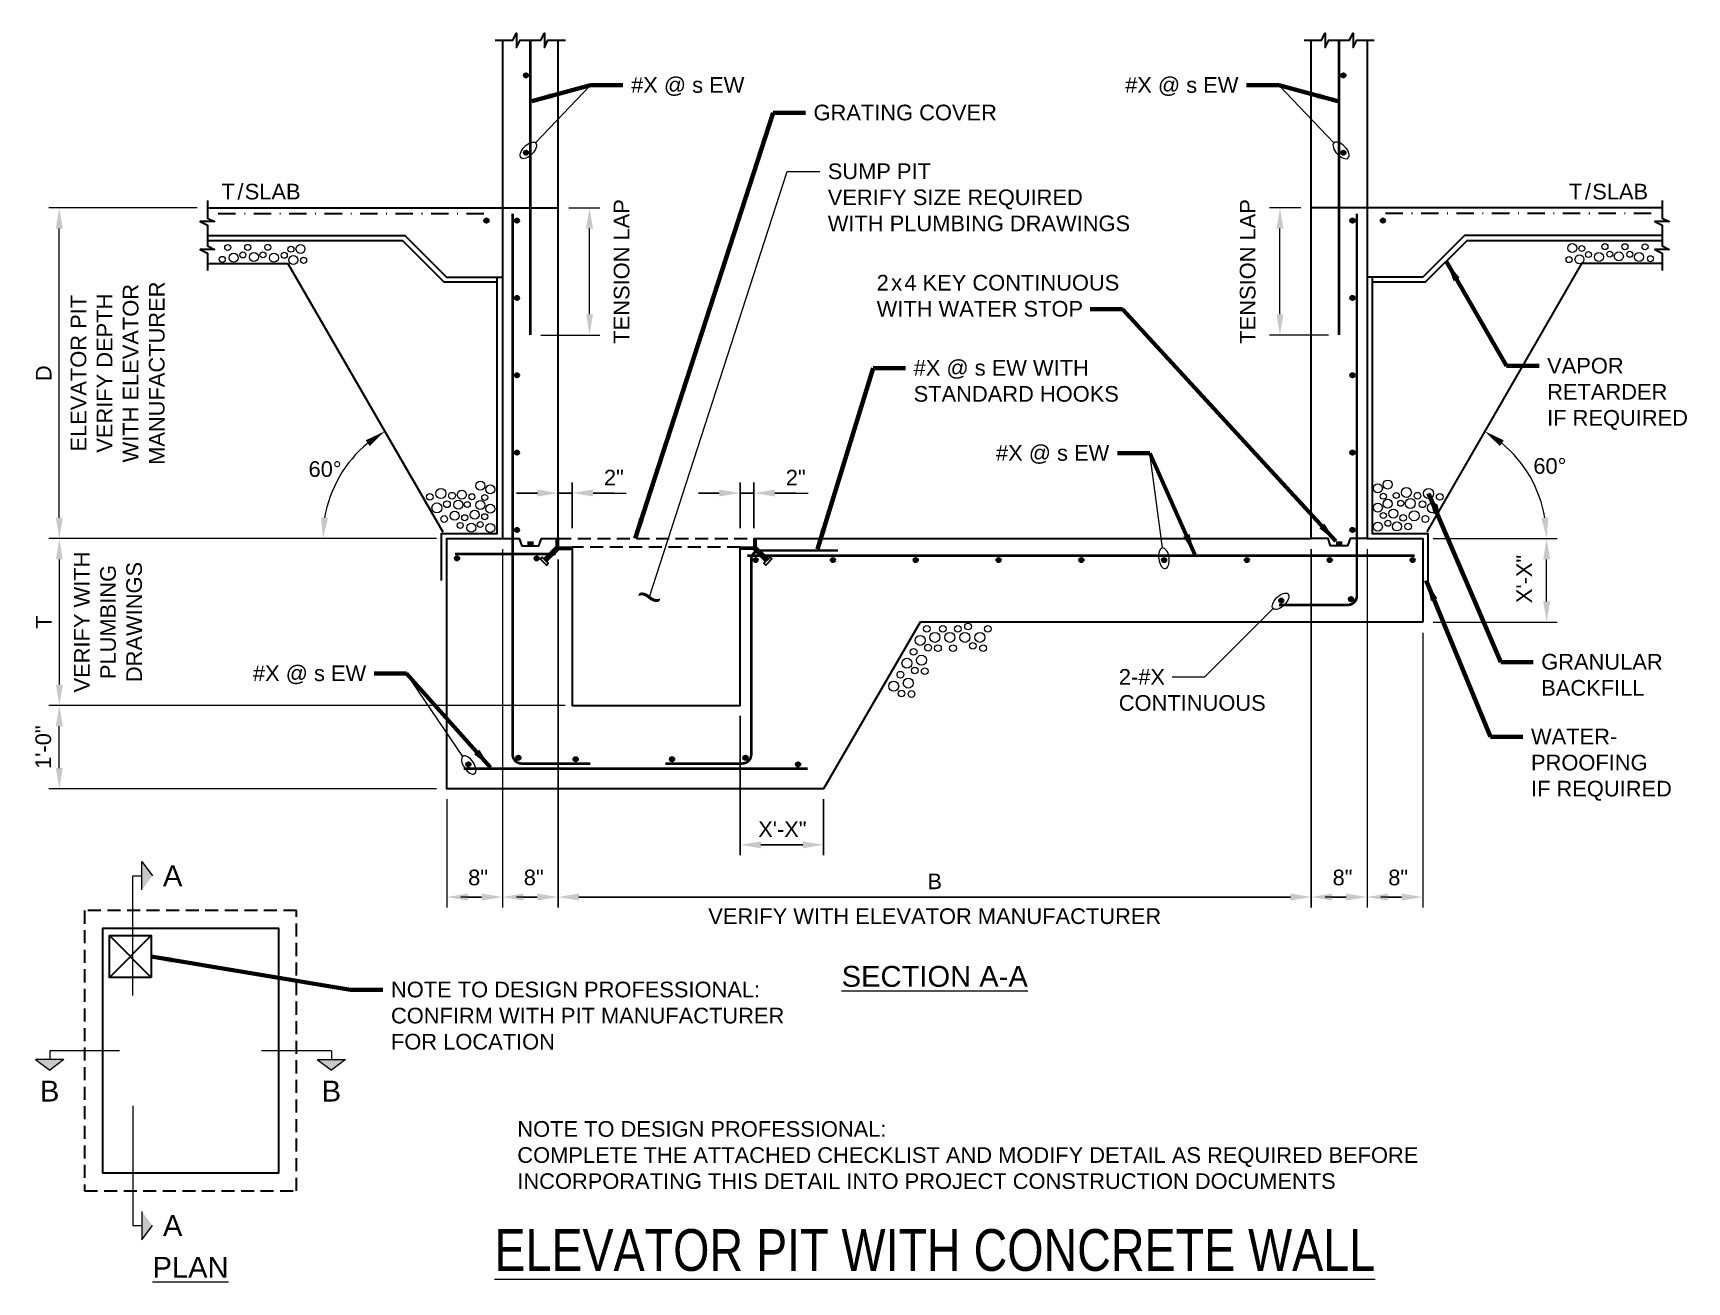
# Model space of a CAD drawing. Header units: inches. Extents: x 25 to 263, y 1564 to 1744.
import ezdxf

# ---------------------------------------------------------------- set-up
doc = ezdxf.new("R2010")
doc.units = ezdxf.units.IN
doc.header["$LTSCALE"] = 5
doc.header["$MEASUREMENT"] = 0
doc.linetypes.add('DASHDOT', pattern=[1, 0.5, -0.25, 0, -0.25])
doc.linetypes.add('HIDDEN', pattern=[0.375, 0.25, -0.125])
for name, color, linetype, lineweight in [('S-ANNO-DIMS', 1, 'Continuous', 20), ('S-ANNO-TEXT', 7, 'Continuous', 20), ('S-DELT-PATT', 7, 'Continuous', 15), ('S-DETL', 3, 'Continuous', 30)]:
    doc.layers.add(name, color=color, linetype=linetype, lineweight=lineweight)
doc.styles.add('Romans', font='arial.ttf')
doc.dimstyles.get("Standard").update_dxf_attribs({"dimtxt": 0.18, "dimasz": 0.18, "dimexe": 0.18, "dimexo": 0.0625, "dimgap": 0.09, "dimtad": 0, "dimtih": 1, "dimtoh": 1, "dimdec": 4, "dimzin": 0, "dimdsep": 46, "dimtxsty": 'Standard', "dimcen": 0.09, "dimadec": 0, "dimazin": 0, "dimtfac": 1, "dimtdec": 4, "dimtofl": 0, "dimtmove": 0, "dimatfit": 3, "dimfxl": 1, "dimtolj": 1, "dimtzin": 0, "dimarcsym": 0})

# ---------------------------------------------------------------- blocks, each defined once
blk = doc.blocks.new('*D0')
at = {"layer": 'Defpoints', "color": 0, "transparency": 16777216}
for p in [(84.57, 1671.21), (28.85, 1647.22), (103.09, 1647.22)]:
    blk.add_point(p, dxfattribs=at)
at = {"layer": 'S-ANNO-DIMS', "transparency": 16777216}
for p, q in [((83.07, 1671.21), (27.35, 1671.21)), ((28.85, 1668.21), (28.85, 1650.22)), ((101.59, 1647.22), (27.35, 1647.22))]:
    blk.add_line(p, q, dxfattribs=at)
for points in [[(28.35, 1668.21), (29.35, 1668.21), (28.85, 1671.21)], [(28.35, 1650.22), (29.35, 1650.22), (28.85, 1647.22)]]:
    blk.add_solid(points, dxfattribs=at)
at = {"layer": 'S-ANNO-DIMS', "transparency": 16777216, "insert": (26.6, 1659.21), "char_height": 2.25, "attachment_point": 5, "rotation": 90, "style": 'Romans'}
blk.add_mtext('\\A1;T', dxfattribs=at)
blk = doc.blocks.new('*D1')
at = {"layer": 'Defpoints', "color": 0, "transparency": 16777216}
for p in [(102.6, 1677.76), (100.6, 1671.21), (102.6, 1671.21)]:
    blk.add_point(p, dxfattribs=at)
at = {"layer": 'S-ANNO-DIMS', "color": 0, "lineweight": -2, "transparency": 16777216}
for p, q in [((100.6, 1672.71), (100.6, 1679.26)), ((102.6, 1672.71), (102.6, 1679.26)), ((97.6, 1677.76), (94.6, 1677.76)), ((100.6, 1677.76), (102.6, 1677.76)), ((105.6, 1677.76), (108.6, 1677.76))]:
    blk.add_line(p, q, dxfattribs=at)
at = {"layer": 'S-ANNO-DIMS', "color": 0, "transparency": 16777216}
for points in [[(97.6, 1678.26), (97.6, 1677.26), (100.6, 1677.76)], [(105.6, 1678.26), (105.6, 1677.26), (102.6, 1677.76)]]:
    blk.add_solid(points, dxfattribs=at)
at = {"layer": 'S-ANNO-DIMS', "color": 0, "transparency": 16777216, "insert": (108.6, 1679.98), "char_height": 2.25, "attachment_point": 5, "style": 'Romans'}
blk.add_mtext('\\A1;2"', dxfattribs=at)
blk = doc.blocks.new('*D2')
at = {"layer": 'Defpoints', "color": 0, "transparency": 16777216}
for p in [(28.85, 1718.78), (50.15, 1718.78), (84.57, 1671.21)]:
    blk.add_point(p, dxfattribs=at)
at = {"layer": 'S-ANNO-DIMS', "transparency": 16777216}
for p, q in [((48.65, 1718.78), (27.35, 1718.78)), ((28.85, 1674.21), (28.85, 1715.78)), ((83.07, 1671.21), (27.35, 1671.21))]:
    blk.add_line(p, q, dxfattribs=at)
for points in [[(28.35, 1715.78), (29.35, 1715.78), (28.85, 1718.78)], [(28.35, 1674.21), (29.35, 1674.21), (28.85, 1671.21)]]:
    blk.add_solid(points, dxfattribs=at)
at = {"layer": 'S-ANNO-DIMS', "transparency": 16777216, "insert": (26.6, 1694.99), "char_height": 2.25, "attachment_point": 5, "rotation": 90, "style": 'Romans'}
blk.add_mtext('\\A1;D', dxfattribs=at)
blk = doc.blocks.new('*D3')
at = {"layer": 'Defpoints', "color": 0, "transparency": 16777216}
for p in [(28.85, 1647.22), (103.09, 1647.22), (84.57, 1635.22)]:
    blk.add_point(p, dxfattribs=at)
at = {"layer": 'S-ANNO-DIMS', "transparency": 16777216}
for p, q in [((101.59, 1647.22), (27.35, 1647.22)), ((28.85, 1638.22), (28.85, 1644.22)), ((83.07, 1635.22), (27.35, 1635.22))]:
    blk.add_line(p, q, dxfattribs=at)
for points in [[(28.35, 1644.22), (29.35, 1644.22), (28.85, 1647.22)], [(28.35, 1638.22), (29.35, 1638.22), (28.85, 1635.22)]]:
    blk.add_solid(points, dxfattribs=at)
at = {"layer": 'S-ANNO-DIMS', "transparency": 16777216, "insert": (26.55, 1641.22), "char_height": 2.25, "attachment_point": 5, "rotation": 90, "style": 'Romans'}
blk.add_mtext('\\A1;1\'-0"', dxfattribs=at)
blk = doc.blocks.new('*D4')
at = {"layer": 'Defpoints', "color": 0, "transparency": 16777216}
for p in [(100.57, 1669.69), (208.89, 1671.21), (208.89, 1619.67)]:
    blk.add_point(p, dxfattribs=at)
at = {"layer": 'S-ANNO-DIMS', "color": 0, "lineweight": -2, "transparency": 16777216}
for p, q in [((208.89, 1669.71), (208.89, 1618.17)), ((100.57, 1668.19), (100.57, 1618.17)), ((103.57, 1619.67), (205.89, 1619.67))]:
    blk.add_line(p, q, dxfattribs=at)
at = {"layer": 'S-ANNO-DIMS', "color": 0, "transparency": 16777216}
for points in [[(103.57, 1620.17), (103.57, 1619.17), (100.57, 1619.67)], [(205.89, 1620.17), (205.89, 1619.17), (208.89, 1619.67)]]:
    blk.add_solid(points, dxfattribs=at)
at = {"layer": 'S-ANNO-DIMS', "color": 0, "transparency": 16777216, "insert": (154.74, 1621.92), "char_height": 2.25, "attachment_point": 5, "style": 'Romans'}
blk.add_mtext('\\A1;B', dxfattribs=at)
blk = doc.blocks.new('*D5')
at = {"layer": 'Defpoints', "color": 0, "transparency": 16777216}
for p in [(126.75, 1647.22), (138.75, 1635.22), (138.75, 1627.17)]:
    blk.add_point(p, dxfattribs=at)
at = {"layer": 'S-ANNO-DIMS', "color": 0, "lineweight": -2, "transparency": 16777216}
for p, q in [((126.75, 1645.72), (126.75, 1625.67)), ((138.75, 1633.72), (138.75, 1625.67)), ((129.75, 1627.17), (135.75, 1627.17))]:
    blk.add_line(p, q, dxfattribs=at)
at = {"layer": 'S-ANNO-DIMS', "color": 0, "transparency": 16777216}
for points in [[(129.75, 1627.67), (129.75, 1626.67), (126.75, 1627.17)], [(135.75, 1627.67), (135.75, 1626.67), (138.75, 1627.17)]]:
    blk.add_solid(points, dxfattribs=at)
at = {"layer": 'S-ANNO-DIMS', "color": 0, "transparency": 16777216, "insert": (132.83, 1629.42), "char_height": 2.25, "attachment_point": 5, "style": 'Romans'}
blk.add_mtext('\\A1;X\'-X"', dxfattribs=at)
blk = doc.blocks.new('*D6')
at = {"layer": 'Defpoints', "color": 0, "transparency": 16777216}
for p in [(204.39, 1718.78), (208.89, 1718.78), (212.89, 1700.48)]:
    blk.add_point(p, dxfattribs=at)
at = {"layer": 'S-ANNO-DIMS', "transparency": 16777216}
for p, q in [((207.39, 1718.78), (202.89, 1718.78)), ((204.39, 1703.48), (204.39, 1715.78)), ((211.39, 1700.48), (202.89, 1700.48))]:
    blk.add_line(p, q, dxfattribs=at)
for points in [[(203.89, 1715.78), (204.89, 1715.78), (204.39, 1718.78)], [(203.89, 1703.48), (204.89, 1703.48), (204.39, 1700.48)]]:
    blk.add_solid(points, dxfattribs=at)
at = {"layer": 'S-ANNO-DIMS', "transparency": 16777216, "insert": (199.76, 1709.63), "char_height": 2.25, "attachment_point": 5, "rotation": 90, "style": 'Romans'}
blk.add_mtext('\\A1;TENSION LAP', dxfattribs=at)
blk = doc.blocks.new('*D7')
at = {"layer": 'Defpoints', "color": 0, "transparency": 16777216}
for p in [(224.91, 1671.21), (242.74, 1671.21), (224.91, 1659.18)]:
    blk.add_point(p, dxfattribs=at)
at = {"layer": 'S-ANNO-DIMS', "transparency": 16777216}
for p, q in [((226.41, 1671.21), (244.24, 1671.21)), ((242.74, 1662.18), (242.74, 1668.21)), ((226.41, 1659.18), (244.24, 1659.18))]:
    blk.add_line(p, q, dxfattribs=at)
for points in [[(242.24, 1668.21), (243.24, 1668.21), (242.74, 1671.21)], [(242.24, 1662.18), (243.24, 1662.18), (242.74, 1659.18)]]:
    blk.add_solid(points, dxfattribs=at)
at = {"layer": 'S-ANNO-DIMS', "transparency": 16777216, "insert": (239.49, 1665.4), "char_height": 2.25, "attachment_point": 5, "rotation": 90, "style": 'Romans'}
blk.add_mtext('\\A1;X\'-X"', dxfattribs=at)
blk = doc.blocks.new('*D8')
at = {"layer": 'Defpoints', "color": 0, "transparency": 16777216}
for p in [(128.75, 1677.76), (126.75, 1671.21), (128.75, 1671.21)]:
    blk.add_point(p, dxfattribs=at)
at = {"layer": 'S-ANNO-DIMS', "color": 0, "lineweight": -2, "transparency": 16777216}
for p, q in [((126.75, 1672.71), (126.75, 1679.26)), ((128.75, 1672.71), (128.75, 1679.26)), ((123.75, 1677.76), (120.75, 1677.76)), ((126.75, 1677.76), (128.75, 1677.76)), ((131.75, 1677.76), (134.75, 1677.76))]:
    blk.add_line(p, q, dxfattribs=at)
at = {"layer": 'S-ANNO-DIMS', "color": 0, "transparency": 16777216}
for points in [[(123.75, 1678.26), (123.75, 1677.26), (126.75, 1677.76)], [(131.75, 1678.26), (131.75, 1677.26), (128.75, 1677.76)]]:
    blk.add_solid(points, dxfattribs=at)
at = {"layer": 'S-ANNO-DIMS', "color": 0, "transparency": 16777216, "insert": (134.75, 1679.98), "char_height": 2.25, "attachment_point": 5, "style": 'Romans'}
blk.add_mtext('\\A1;2"', dxfattribs=at)
blk = doc.blocks.new('*D9')
at = {"layer": 'Defpoints', "color": 0, "transparency": 16777216}
for p in [(100.6, 1718.78), (105.1, 1718.78), (96.59, 1700.48)]:
    blk.add_point(p, dxfattribs=at)
at = {"layer": 'S-ANNO-DIMS', "transparency": 16777216}
for p, q in [((102.1, 1718.78), (106.6, 1718.78)), ((105.1, 1703.48), (105.1, 1715.78)), ((98.09, 1700.48), (106.6, 1700.48))]:
    blk.add_line(p, q, dxfattribs=at)
for points in [[(104.6, 1715.78), (105.6, 1715.78), (105.1, 1718.78)], [(104.6, 1703.48), (105.6, 1703.48), (105.1, 1700.48)]]:
    blk.add_solid(points, dxfattribs=at)
at = {"layer": 'S-ANNO-DIMS', "transparency": 16777216, "insert": (109.72, 1709.63), "char_height": 2.25, "attachment_point": 5, "rotation": 90, "style": 'Romans'}
blk.add_mtext('\\A1;TENSION LAP', dxfattribs=at)

msp = doc.modelspace()

# ---------------------------------------------------------------- hatches: boundary and pattern name
at = {"layer": 'S-ANNO-TEXT'}
h = msp.add_hatch(color=256, dxfattribs=at)
h.dxf.hatch_style = 1
h.paths.add_polyline_path([(40.716949, 1624.7533887), (42.2501828, 1622.7225196), (40.716949, 1620.6916505)])
h = msp.add_hatch(color=256, dxfattribs=at)
h.dxf.hatch_style = 1
h.paths.add_polyline_path([(29.4971025, 1596.2935678), (25.4353643, 1596.2935678), (27.4662334, 1594.760334)])
h = msp.add_hatch(color=256, dxfattribs=at)
h.dxf.hatch_style = 1
h.paths.add_polyline_path([(67.9756557, 1594.760334), (70.0065248, 1596.2935678), (65.9447866, 1596.2935678)])
h = msp.add_hatch(color=256, dxfattribs=at)
h.dxf.hatch_style = 1
h.paths.add_polyline_path([(40.716949, 1570.3895211), (42.2501828, 1572.4203902), (40.716949, 1574.4512593)])
at = {"layer": 'S-DELT-PATT'}
h = msp.add_hatch(color=255, dxfattribs=at)
h.dxf.hatch_style = 1
h.paths.add_polyline_path([(100.3165622, 1670.088316), (100.515436, 1669.8894422), (100.7143098, 1669.6905684), (98.92603, 1667.9022886), (98.5282824, 1668.3000362)])
h = msp.add_hatch(color=255, dxfattribs=at)
h.dxf.hatch_style = 1
h.paths.add_polyline_path([(129.0348761, 1670.088316), (128.8360023, 1669.8894422), (128.6371285, 1669.6905684), (130.4254083, 1667.9022886), (130.8231559, 1668.3000362)])
at = {"layer": 'S-DETL', "linetype": 'Continuous'}
h = msp.add_hatch(color=256, dxfattribs=at)
h.dxf.hatch_style = 1
edge = h.paths.add_edge_path()
edge.add_arc((95.9695872, 1737.8106023), 0.3125, -180, 180)
h = msp.add_hatch(color=256, dxfattribs=at)
h.dxf.hatch_style = 1
edge = h.paths.add_edge_path()
edge.add_arc((213.5166719, 1737.8106023), 0.3125, 360, 720, ccw=False)
h = msp.add_hatch(color=256, dxfattribs=at)
h.dxf.hatch_style = 1
edge = h.paths.add_edge_path()
edge.add_arc((95.9695872, 1726.6894221), 0.3125, -180, 180)
h = msp.add_hatch(color=256, dxfattribs=at)
h.dxf.hatch_style = 1
edge = h.paths.add_edge_path()
edge.add_arc((213.5166719, 1726.6894221), 0.3125, 360, 720, ccw=False)
h = msp.add_hatch(color=256, dxfattribs=at)
h.dxf.hatch_style = 1
edge = h.paths.add_edge_path()
edge.add_arc((90.2816826, 1716.9445141), 0.3125, -180, 180)
h = msp.add_hatch(color=256, dxfattribs=at)
h.dxf.hatch_style = 1
edge = h.paths.add_edge_path()
edge.add_arc((94.6643108, 1716.9445141), 0.3125, -180, 180)
h = msp.add_hatch(color=256, dxfattribs=at)
h.dxf.hatch_style = 1
edge = h.paths.add_edge_path()
edge.add_arc((214.8219483, 1716.9445141), 0.3125, 360, 720, ccw=False)
h = msp.add_hatch(color=256, dxfattribs=at)
h.dxf.hatch_style = 1
edge = h.paths.add_edge_path()
edge.add_arc((219.2045765, 1716.9445141), 0.3125, 360, 720, ccw=False)
h = msp.add_hatch(color=256, dxfattribs=at)
h.dxf.hatch_style = 1
edge = h.paths.add_edge_path()
edge.add_arc((94.6643108, 1705.823334), 0.3125, -180, 180)
h = msp.add_hatch(color=256, dxfattribs=at)
h.dxf.hatch_style = 1
edge = h.paths.add_edge_path()
edge.add_arc((214.8219483, 1705.823334), 0.3125, 360, 720, ccw=False)
h = msp.add_hatch(color=256, dxfattribs=at)
h.dxf.hatch_style = 1
edge = h.paths.add_edge_path()
edge.add_arc((94.6643108, 1694.7021538), 0.3125, -180, 180)
h = msp.add_hatch(color=256, dxfattribs=at)
h.dxf.hatch_style = 1
edge = h.paths.add_edge_path()
edge.add_arc((214.8219483, 1694.7021538), 0.3125, 360, 720, ccw=False)
h = msp.add_hatch(color=256, dxfattribs=at)
h.dxf.hatch_style = 1
edge = h.paths.add_edge_path()
edge.add_arc((214.8219483, 1694.7021538), 0.3125, 360, 720, ccw=False)
h = msp.add_hatch(color=256, dxfattribs=at)
h.dxf.hatch_style = 1
edge = h.paths.add_edge_path()
edge.add_arc((94.6643108, 1683.5809736), 0.3125, -180, 180)
h = msp.add_hatch(color=256, dxfattribs=at)
h.dxf.hatch_style = 1
edge = h.paths.add_edge_path()
edge.add_arc((214.8219483, 1683.5809736), 0.3125, 360, 720, ccw=False)
h = msp.add_hatch(color=256, dxfattribs=at)
h.dxf.hatch_style = 1
edge = h.paths.add_edge_path()
edge.add_arc((94.6643108, 1672.4597934), 0.3125, -180, 180)
h = msp.add_hatch(color=256, dxfattribs=at)
h.dxf.hatch_style = 1
edge = h.paths.add_edge_path()
edge.add_arc((214.8219483, 1672.4597934), 0.3125, 360, 720, ccw=False)
h = msp.add_hatch(color=256, dxfattribs=at)
h.dxf.hatch_style = 1
edge = h.paths.add_edge_path()
edge.add_arc((86.053837, 1668.3694081), 0.3125, -180, 180)
h = msp.add_hatch(color=256, dxfattribs=at)
h.dxf.hatch_style = 1
edge = h.paths.add_edge_path()
edge.add_arc((97.5059349, 1668.3694081), 0.3125, -180, 180)
h = msp.add_hatch(color=256, dxfattribs=at)
h.dxf.hatch_style = 1
edge = h.paths.add_edge_path()
edge.add_arc((128.9784868, 1668.1255402), 0.3125, 360, 720, ccw=False)
h = msp.add_hatch(color=256, dxfattribs=at)
h.dxf.hatch_style = 1
edge = h.paths.add_edge_path()
edge.add_arc((140.1050211, 1668.1255402), 0.3125, 360, 720, ccw=False)
h = msp.add_hatch(color=256, dxfattribs=at)
h.dxf.hatch_style = 1
edge = h.paths.add_edge_path()
edge.add_arc((152.0122535, 1668.1255402), 0.3125, 360, 720, ccw=False)
h = msp.add_hatch(color=256, dxfattribs=at)
h.dxf.hatch_style = 1
edge = h.paths.add_edge_path()
edge.add_arc((163.9194858, 1668.1255402), 0.3125, 360, 720, ccw=False)
h = msp.add_hatch(color=256, dxfattribs=at)
h.dxf.hatch_style = 1
edge = h.paths.add_edge_path()
edge.add_arc((175.8267182, 1668.1255402), 0.3125, 360, 720, ccw=False)
h = msp.add_hatch(color=256, dxfattribs=at)
h.dxf.hatch_style = 1
edge = h.paths.add_edge_path()
edge.add_arc((187.7339505, 1668.1255402), 0.3125, 360, 720, ccw=False)
h = msp.add_hatch(color=256, dxfattribs=at)
h.dxf.hatch_style = 1
edge = h.paths.add_edge_path()
edge.add_arc((199.6411829, 1668.1255402), 0.3125, 360, 720, ccw=False)
h = msp.add_hatch(color=256, dxfattribs=at)
h.dxf.hatch_style = 1
edge = h.paths.add_edge_path()
edge.add_arc((211.5484153, 1668.1255402), 0.3125, 360, 720, ccw=False)
h = msp.add_hatch(color=256, dxfattribs=at)
h.dxf.hatch_style = 1
edge = h.paths.add_edge_path()
edge.add_arc((223.4556476, 1668.1255402), 0.3125, 360, 720, ccw=False)
h = msp.add_hatch(color=256, dxfattribs=at)
h.dxf.hatch_style = 1
edge = h.paths.add_edge_path()
edge.add_arc((204.5689075, 1662.2980352), 0.3125, 360, 720, ccw=False)
h = msp.add_hatch(color=256, dxfattribs=at)
h.dxf.hatch_style = 1
edge = h.paths.add_edge_path()
edge.add_arc((214.6205842, 1662.4993993), 0.3125, 360, 720, ccw=False)
h = msp.add_hatch(color=256, dxfattribs=at)
h.dxf.hatch_style = 1
edge = h.paths.add_edge_path()
edge.add_arc((87.6720365, 1638.7376088), 0.3125, 345, 705, ccw=False)
h = msp.add_hatch(color=256, dxfattribs=at)
h.dxf.hatch_style = 1
edge = h.paths.add_edge_path()
edge.add_arc((94.8656749, 1639.6889729), 0.3125, -180, 180)
h = msp.add_hatch(color=256, dxfattribs=at)
h.dxf.hatch_style = 1
edge = h.paths.add_edge_path()
edge.add_arc((103.1053122, 1639.4876088), 0.3125, -180, 180)
h = msp.add_hatch(color=256, dxfattribs=at)
h.dxf.hatch_style = 1
edge = h.paths.add_edge_path()
edge.add_arc((116.9767315, 1639.4876088), 0.3125, 360, 720, ccw=False)
h = msp.add_hatch(color=256, dxfattribs=at)
h.dxf.hatch_style = 1
edge = h.paths.add_edge_path()
edge.add_arc((127.5271227, 1639.6889729), 0.3125, 360, 720, ccw=False)
h = msp.add_hatch(color=256, dxfattribs=at)
h.dxf.hatch_style = 1
edge = h.paths.add_edge_path()
edge.add_arc((135.0911316, 1638.7376088), 0.3125, -180, 180)

# ---------------------------------------------------------------- linework, layer by layer
at = {"layer": 'S-ANNO-DIMS'}
for p, q in [((105.5978122, 1677.7550262), (110.3729162, 1677.7550262)), ((131.7536261, 1677.7550262), (136.52873, 1677.7550262)), ((92.5724353, 1669.7058701), (92.5724353, 1618.1660057)), ((92.5724353, 1669.7058701), (92.5724353, 1618.1660057)), ((208.8884469, 1669.7058701), (208.8884469, 1618.1660057)), ((216.9138238, 1669.7058701), (216.9138238, 1625.6660057)), ((216.9138238, 1669.7058701), (216.9138238, 1618.1660057)), ((226.4138238, 1671.2058701), (244.2416275, 1671.2058701)), ((100.5724353, 1668.1905684), (100.5724353, 1618.1660057)), ((224.9138238, 1657.6824761), (224.9138238, 1618.1660057)), ((84.5724353, 1633.7181884), (84.5724353, 1618.1660057)), ((89.5724353, 1619.6660057), (86.5724353, 1619.6660057)), ((87.5724353, 1619.6660057), (89.5724353, 1619.6660057)), ((97.5724353, 1619.6660057), (94.5724353, 1619.6660057)), ((95.5724353, 1619.6660057), (97.5724353, 1619.6660057)), ((213.8884469, 1619.6660057), (210.8884469, 1619.6660057)), ((211.8884469, 1619.6660057), (213.8884469, 1619.6660057)), ((221.8884469, 1619.6660057), (218.8884469, 1619.6660057)), ((219.8884469, 1619.6660057), (221.8884469, 1619.6660057))]:
    msp.add_line(p, q, dxfattribs=at)
for centre, start, end in [((84.5724353, 1671.2058701), 129.652944039, 170.347055961), ((224.9138238, 1671.2058701), 9.652944039, 50.347055961)]:
    msp.add_arc(centre, 17.8278037, start, end, dxfattribs=at)
for points in [[(72.9103307, 1685.342365), (73.4814236, 1684.5214796), (75.6585335, 1686.645201)], [(236.5759284, 1685.342365), (236.0048355, 1684.5214796), (233.8277256, 1686.645201)], [(67.4952734, 1674.1531632), (66.4988193, 1674.2373015), (66.7446316, 1671.2058701)], [(241.9909857, 1674.1531632), (242.9874398, 1674.2373015), (242.7416275, 1671.2058701)], [(87.5724353, 1620.1660057), (87.5724353, 1619.1660057), (84.5724353, 1619.6660057)], [(89.5724353, 1620.1660057), (89.5724353, 1619.1660057), (92.5724353, 1619.6660057)], [(89.5724353, 1620.1660057), (89.5724353, 1619.1660057), (92.5724353, 1619.6660057)], [(95.5724353, 1620.1660057), (95.5724353, 1619.1660057), (92.5724353, 1619.6660057)], [(97.5724353, 1620.1660057), (97.5724353, 1619.1660057), (100.5724353, 1619.6660057)], [(97.5724353, 1620.1660057), (97.5724353, 1619.1660057), (100.5724353, 1619.6660057)], [(211.8884469, 1620.1660057), (211.8884469, 1619.1660057), (208.8884469, 1619.6660057)], [(213.8884469, 1620.1660057), (213.8884469, 1619.1660057), (216.8884469, 1619.6660057)], [(213.8884469, 1620.1660057), (213.8884469, 1619.1660057), (216.8884469, 1619.6660057)], [(219.8884469, 1620.1660057), (219.8884469, 1619.1660057), (216.8884469, 1619.6660057)], [(221.8884469, 1620.1660057), (221.8884469, 1619.1660057), (224.8884469, 1619.6660057)], [(221.8884469, 1620.1660057), (221.8884469, 1619.1660057), (224.8884469, 1619.6660057)]]:
    msp.add_solid(points, dxfattribs=at)
at = {"layer": 'S-ANNO-TEXT'}
for p, q in [((97.3412714, 1728.1240689), (105.2543606, 1736.4003816)), ((212.1449877, 1728.1240689), (204.2318985, 1736.4003816)), ((113.6757191, 1662.7005561), (133.5409265, 1723.9959323)), ((133.5409265, 1723.9959323), (138.1974749, 1723.9959323)), ((187.5000506, 1669.8598386), (185.6612651, 1683.4938862)), ((203.4128763, 1661.142004), (193.5592543, 1651.288382)), ((86.8871286, 1639.8935617), (78.7991179, 1651.8049711)), ((193.5592543, 1651.288382), (188.9027059, 1651.288382)), ((40.716949, 1620.6916505), (40.716949, 1624.7533887)), ((40.716949, 1624.7533887), (42.2501828, 1622.7225196)), ((39.4390619, 1605.5093574), (39.4390619, 1622.7225196)), ((39.4390619, 1622.7225196), (40.716949, 1622.7225196)), ((29.4971025, 1596.2935678), (25.4353643, 1596.2935678)), ((25.4353643, 1596.2935678), (27.4662334, 1594.760334)), ((37.4953205, 1597.5714549), (27.4662334, 1597.5714549)), ((27.4662334, 1597.5714549), (27.4662334, 1596.2935678)), ((29.4971025, 1596.2935678), (27.4662334, 1594.760334)), ((67.9756557, 1597.5714549), (57.9465685, 1597.5714549)), ((65.9447866, 1596.2935678), (70.0065248, 1596.2935678)), ((65.9447866, 1596.2935678), (67.9756557, 1594.760334)), ((67.9756557, 1597.5714549), (67.9756557, 1596.2935678)), ((70.0065248, 1596.2935678), (67.9756557, 1594.760334)), ((39.4390619, 1589.6335523), (39.4390619, 1572.4203902)), ((39.4390619, 1572.4203902), (40.716949, 1572.4203902)), ((40.716949, 1574.4512593), (40.716949, 1570.3895211)), ((40.716949, 1570.3895211), (42.2501828, 1572.4203902))]:
    msp.add_line(p, q, dxfattribs=at)
for centre, major_axis in [((96.306483, 1727.041782), (-1.0347884, -1.0822869)), ((204.4716803, 1662.200808), (-1.058804, -1.058804))]:
    msp.add_ellipse(centre, major_axis=major_axis, ratio=0.5, dxfattribs=at)
at = {"layer": 'S-ANNO-TEXT', "extrusion": (0, 0, -1)}
for centre, major_axis in [((213.1797761, 1727.041782), (1.0347884, -1.0822869)), ((187.7001854, 1668.3758986), (0.2001348, -1.48394)), ((87.7282819, 1638.6547748), (0.8411533, -1.2387869))]:
    msp.add_ellipse(centre, major_axis=major_axis, ratio=0.5, dxfattribs=at)
at = {"layer": 'S-DELT-PATT'}
for centre, radius in [((53.0651365, 1713.0648712), 0.4319993), ((55.9462069, 1713.0806221), 0.4319993), ((58.1300848, 1712.0112971), 0.4319993), ((58.8272772, 1713.0963731), 0.4319993), ((62.1529989, 1712.8211329), 0.4319993), ((63.5319618, 1712.8747378), 0.6479989), ((246.4208947, 1712.9783038), 0.6479989), ((247.7998576, 1712.9246989), 0.4319993), ((248.7536984, 1712.0565659), 0.4319993), ((251.1255793, 1713.1999391), 0.4319993), ((251.8227717, 1712.1148631), 0.4319993), ((253.1225538, 1711.8015612), 0.6479989), ((254.0066496, 1713.1841881), 0.4319993), ((254.703842, 1712.0991122), 0.4319993), ((256.8877199, 1713.1684372), 0.4319993), ((52.2786782, 1711.3582204), 0.4319993), ((53.9307085, 1711.5875247), 0.6479989), ((55.2490144, 1711.9955461), 0.4319993), ((56.8303026, 1711.6979952), 0.6479989), ((59.7011975, 1711.6003251), 0.6479989), ((61.1991581, 1711.9529999), 0.4319993), ((62.4885391, 1711.2562642), 0.6479989), ((63.9864997, 1711.2239311), 0.4319993), ((245.9663568, 1711.3274972), 0.4319993), ((247.4643174, 1711.3598302), 0.6479989), ((250.251659, 1711.7038911), 0.6479989), ((256.022148, 1711.6910907), 0.6479989), ((257.6741782, 1711.4617864), 0.4319993), ((89.3954447, 1678.8108693), 0.6479989), ((219.8900647, 1678.987794), 0.6479989), ((82.124757, 1677.2261132), 0.4799992), ((83.7235043, 1677.6903624), 0.7199988), ((85.3222516, 1677.380863), 0.4799992), ((86.7354992, 1677.5098877), 0.6479989), ((88.1743718, 1677.2313382), 0.4319993), ((90.0306186, 1677.1256222), 0.4319993), ((90.8196923, 1678.273154), 0.6479989), ((218.4658172, 1678.4500787), 0.6479989), ((219.2548908, 1677.3025469), 0.4319993), ((219.8900647, 1676.2157649), 0.6479989), ((221.1111377, 1677.4082629), 0.4319993), ((222.5652602, 1677.8451122), 0.7199988), ((223.1327592, 1676.2621149), 0.7199988), ((224.1640075, 1677.380863), 0.4799992), ((225.7627548, 1677.6903624), 0.7199988), ((227.3615021, 1677.2261132), 0.4799992), ((83.1560053, 1675.6273659), 0.7199988), ((84.1872535, 1674.0286186), 0.4799992), ((84.6000028, 1676.1431151), 0.4799992), ((85.714001, 1674.4928679), 0.6479989), ((86.2247501, 1676.0851902), 0.6479989), ((87.1528735, 1674.2143183), 0.4319993), ((87.5243479, 1676.1173651), 0.4319993), ((88.5917461, 1674.6321426), 0.6479989), ((89.3954447, 1676.0388402), 0.6479989), ((90.0306186, 1674.3535931), 0.4319993), ((90.8196923, 1675.5011249), 0.6479989), ((218.4658172, 1675.6780496), 0.6479989), ((219.2548908, 1674.5305178), 0.4319993), ((220.6937634, 1674.8090673), 0.6479989), ((221.7611616, 1676.2942898), 0.4319993), ((222.101511, 1674.1833684), 0.4799992), ((223.7002583, 1674.4928679), 0.7199988), ((224.8862563, 1676.1431151), 0.4799992), ((225.2990056, 1674.0286186), 0.4799992), ((226.3302538, 1675.6273659), 0.7199988), ((86.5028496, 1673.1003452), 0.4319993), ((88.0809969, 1672.7754458), 0.6479989), ((89.3805947, 1673.23962), 0.4319993), ((90.8196923, 1672.7290959), 0.6479989), ((218.4658172, 1672.9060206), 0.6479989), ((219.9049147, 1673.4165447), 0.4319993), ((221.2045125, 1672.9523705), 0.6479989), ((222.8237598, 1672.9456205), 0.4799992), ((153.6170849, 1658.2224778), 0.4799992), ((155.8983596, 1658.2224778), 0.4799992), ((158.0583559, 1658.2224778), 0.4799992), ((159.5292769, 1658.5744183), 0.4799992), ((162.3783486, 1658.2224778), 0.4799992), ((151.7076293, 1654.9313012), 0.4799992), ((152.6623571, 1656.5768895), 0.7199988), ((153.7784705, 1655.5255014), 0.4799992), ((154.7577222, 1657.0098498), 0.7199988), ((155.2092842, 1655.4452813), 0.4799992), ((156.9177186, 1657.0098498), 0.7199988), ((157.3692805, 1655.4452813), 0.4799992), ((159.0777149, 1657.0098498), 0.7199988), ((160.2183523, 1655.7972218), 0.4799992), ((161.2377112, 1657.0098498), 0.7199988), ((161.6892732, 1655.4452813), 0.4799992), ((150.7529015, 1653.285713), 0.7199988), ((152.8482667, 1653.7186733), 0.7199988), ((148.843446, 1649.9945365), 0.7199988), ((149.7981738, 1651.6401247), 0.4799992), ((150.9388111, 1650.4274968), 0.7199988), ((151.8690149, 1652.2343249), 0.4799992), ((153.2998287, 1652.1541048), 0.4799992), ((149.9595594, 1648.9431484), 0.4799992), ((151.3903731, 1648.8629283), 0.4799992)]:
    msp.add_circle(centre, radius, dxfattribs=at)
at = {"layer": 'S-DETL'}
for p, q in [((50.1542421, 1718.7833641), (100.5978122, 1718.7833641)), ((259.3320171, 1718.7833641), (208.8884469, 1718.7833641)), ((98.5282824, 1668.3000362), (100.3165622, 1670.088316)), ((98.92603, 1667.9022886), (100.7143098, 1669.6905684)), ((130.4254083, 1667.9022886), (128.6371285, 1669.6905684)), ((130.8231559, 1668.3000362), (129.0348761, 1670.088316)), ((36.074658, 1614.114095), (42.0730352, 1608.1157177)), ((36.074658, 1608.1157177), (42.0730352, 1614.114095))]:
    msp.add_line(p, q, dxfattribs=at)
at = {"layer": 'S-DETL', "linetype": 'DASHDOT'}
for p, q in [((51.7064249, 1717.9736103), (90.5941826, 1717.9736103)), ((257.7798343, 1717.9736103), (218.8920765, 1717.9736103))]:
    msp.add_line(p, q, dxfattribs=at)
at = {"layer": 'S-DETL', "linetype": 'HIDDEN', "ltscale": 1.5}
for p, q in [((100.5978122, 1671.2058701), (128.7536261, 1671.2058701)), ((126.7536261, 1669.9718184), (102.5978122, 1669.9718184))]:
    msp.add_line(p, q, dxfattribs=at)
at = {"layer": 'S-DETL'}
for points in [[(91.5376468, 1742.8685517), (94.066117, 1742.8685527), (94.5835112, 1743.9033412), (94.5835112, 1741.8337642), (95.1009055, 1742.8685528), (98.0882693, 1742.8685537), (98.6056631, 1743.9033412), (98.6056631, 1741.8337642), (99.1230574, 1742.8685528), (101.6326007, 1742.8685517)], [(207.8536584, 1742.8685517), (210.3821285, 1742.8685527), (210.8995228, 1743.9033412), (210.8995228, 1741.8337642), (211.4169171, 1742.8685528), (214.4042809, 1742.8685537), (214.9216747, 1743.9033412), (214.9216747, 1741.8337642), (215.4390689, 1742.8685528), (217.9486123, 1742.8685517)], [(92.5724353, 1742.8685517), (92.5724353, 1671.2058701), (95.0018945, 1671.2058701), (95.3716835, 1670.1894687), (97.8174904, 1670.1894687), (98.1872794, 1671.2058701), (100.5978122, 1671.2058701), (100.5978122, 1742.8685517)], [(216.9138238, 1742.8685517), (216.9138238, 1671.2058701), (214.4843646, 1671.2058701), (214.1145756, 1670.1894687), (211.6687687, 1670.1894687), (211.2989797, 1671.2058701), (208.8884469, 1671.2058701), (208.8884469, 1742.8685517)], [(50.1542421, 1719.8181527), (50.1542421, 1717.3079107), (51.1890306, 1716.7905164), (49.1194535, 1716.7905164), (50.1542421, 1716.2731222), (50.1542421, 1713.3043752), (51.1890306, 1712.7869809), (49.1194535, 1712.7869809), (50.1542421, 1712.2695867), (50.1542421, 1709.7415046)], [(259.3320171, 1719.8181527), (259.3320171, 1717.3079107), (260.3668056, 1716.7905164), (258.2972285, 1716.7905164), (259.3320171, 1716.2731222), (259.3320171, 1713.3043752), (260.3668056, 1712.7869809), (258.2972285, 1712.7869809), (259.3320171, 1712.2695867), (259.3320171, 1709.7415046)], [(50.1542421, 1714.7976687), (78.5568136, 1714.7976687), (84.5273317, 1708.8271506), (92.5724353, 1708.8271506)], [(91.8224353, 1708.0771506), (84.2166716, 1708.0771506), (78.2461534, 1714.0476687), (50.1542421, 1714.0476687)], [(259.3320171, 1714.7976687), (230.9294455, 1714.7976687), (224.9589274, 1708.8271506), (216.9138238, 1708.8271506)], [(259.3320171, 1714.0476687), (231.2401057, 1714.0476687), (225.2695875, 1708.0771506), (217.6638238, 1708.0771506)], [(50.1542421, 1710.7762931), (61.7264409, 1710.7762931), (83.995085, 1672.2058701)], [(259.3320171, 1710.7762931), (247.7598182, 1710.7762931), (225.4911741, 1672.2058701)], [(83.8224353, 1665.1941731), (83.8224353, 1671.9558701), (91.8224353, 1671.9558701), (91.8224353, 1708.8271506)], [(217.6638238, 1708.8271506), (217.6638238, 1671.9558701), (225.6638238, 1671.9558701), (225.6638238, 1665.1941731)], [(224.9138238, 1659.1824761), (152.6570865, 1659.1824761), (138.7536261, 1635.2181884), (84.5724353, 1635.2181884), (84.5724353, 1671.2058701), (92.5724353, 1671.2058701)], [(100.3165622, 1671.2058701), (100.3165622, 1669.6905684), (102.5978122, 1669.6905684)], [(100.5978122, 1671.2058701), (100.5978122, 1669.9718184), (102.5978122, 1669.9718184), (102.5978122, 1647.2181884), (126.7536261, 1647.2181884), (126.7536261, 1669.9718184), (128.7536261, 1669.9718184), (128.7536261, 1671.2058701), (208.8884469, 1671.2058701)], [(129.0348761, 1671.2058701), (129.0348761, 1669.6905684), (126.7536261, 1669.6905684)], [(216.9138238, 1671.2058701), (224.9138238, 1671.2058701), (224.9138238, 1659.1824761)]]:
    msp.add_lwpolyline(points, dxfattribs=at)
at = {"layer": 'S-DETL', "const_width": 0.375}
for points in [[(96.5945872, 1742.8685527), (96.5945872, 1700.4832029)], [(212.8916719, 1742.8685527), (212.8916719, 1700.4832029)], [(85.741337, 1668.9944081), (100.2263395, 1668.9944081)], [(223.7681476, 1668.7505402), (127.7909868, 1668.7505402)], [(87.013621, 1638.1126088), (136.4889898, 1638.1126088)]]:
    msp.add_lwpolyline(points, dxfattribs=at)
for points in [[(94.0393108, 1717.9560535), (94.0393108, 1640.1751088, 0.4142135624), (95.3518108, 1638.8626088), (105.2298516, 1638.8626088)], [(215.4469483, 1717.9560535), (215.4469483, 1662.9855352, -0.4142135624), (214.1344483, 1661.6730352), (204.2564075, 1661.6730352)], [(140.8109801, 1669.5005402), (129.6659868, 1669.5005402, 0.4142135624), (128.3534868, 1668.1880402), (128.3534868, 1640.1751088, -0.4142135624), (127.0409868, 1638.8626088), (115.9818375, 1638.8626088)]]:
    msp.add_lwpolyline(points, format="xyb", dxfattribs=at)
at = {"layer": 'S-DETL'}
for points in [[(98.0200494, 1668.2779391), (98.9039329, 1667.3940556), (99.1690979, 1667.6592206), (98.2852145, 1668.5431041)], [(131.3313889, 1668.2779391), (130.4475054, 1667.3940556), (130.1823403, 1667.6592206), (131.0662238, 1668.5431041)], [(35.0361385, 1579.9902953), (60.4057505, 1579.9902953), (60.4057505, 1615.1526144), (35.0361385, 1615.1526144)], [(42.0730352, 1608.1157177), (36.074658, 1608.1157177), (36.074658, 1614.114095), (42.0730352, 1614.114095)]]:
    msp.add_lwpolyline(points, close=True, dxfattribs=at)
at = {"layer": 'S-DETL', "linetype": 'HIDDEN', "ltscale": 1.5}
msp.add_lwpolyline([(32.480777, 1577.4349338), (62.9611121, 1577.4349338), (62.9611121, 1617.707976), (32.480777, 1617.707976)], close=True, dxfattribs=at)
at = {"layer": 'S-DETL', "linetype": 'Continuous'}
for centre in [(95.9695872, 1737.8106023), (213.5166719, 1737.8106023), (95.9695872, 1726.6894221), (213.5166719, 1726.6894221), (90.2816826, 1716.9445141), (94.6643108, 1716.9445141), (214.8219483, 1716.9445141), (219.2045765, 1716.9445141), (94.6643108, 1705.823334), (214.8219483, 1705.823334), (94.6643108, 1694.7021538), (214.8219483, 1694.7021538), (214.8219483, 1694.7021538), (94.6643108, 1683.5809736), (214.8219483, 1683.5809736), (94.6643108, 1672.4597934), (214.8219483, 1672.4597934), (86.053837, 1668.3694081), (97.5059349, 1668.3694081), (128.9784868, 1668.1255402), (140.1050211, 1668.1255402), (152.0122535, 1668.1255402), (163.9194858, 1668.1255402), (175.8267182, 1668.1255402), (187.7339505, 1668.1255402), (199.6411829, 1668.1255402), (211.5484153, 1668.1255402), (223.4556476, 1668.1255402), (204.5689075, 1662.2980352), (214.6205842, 1662.4993993), (87.6720365, 1638.7376088), (94.8656749, 1639.6889729), (103.1053122, 1639.4876088), (116.9767315, 1639.4876088), (127.5271227, 1639.6889729), (135.0911316, 1638.7376088)]:
    msp.add_circle(centre, 0.3125, dxfattribs=at)
for points in [[(96.1338442, 1670.1894687), (96.1338442, 1670.8208246), (97.0553297, 1670.1894687), (97.0553297, 1670.8208246)], [(213.3524149, 1670.1894687), (213.3524149, 1670.8208246), (212.4309294, 1670.1894687), (212.4309294, 1670.8208246)]]:
    msp.add_solid(points, dxfattribs=at)

# ---------------------------------------------------------------- texts
at = {"layer": 'S-ANNO-DIMS', "attachment_point": 5, "style": 'Romans'}
for s, insert, char_height in [('\\A1;60%%D', (67.0642308, 1681.1923736), 2.24999998), ('\\A1;60%%D', (243.2058018, 1681.6448854), 2.24999998), ('\\A1;8"', (89.0724353, 1622.4635841), 2.25), ('\\A1;8"', (97.0724353, 1622.4635841), 2.25), ('\\A1;8"', (213.3884469, 1622.4635841), 2.25), ('\\A1;8"', (221.3884469, 1622.4635841), 2.25)]:
    msp.add_mtext(s, dxfattribs=dict(at, insert=insert, char_height=char_height))
at = {"layer": 'S-ANNO-TEXT', "style": 'Romans'}
for s, insert, char_height, attachment_point in [('#X @ s EW', (111.0750461, 1737.5645187), 2.24999998, 1), ('#X @ s EW', (198.411213, 1737.5645187), 2.24999998, 3), ('GRATING COVER', (137.3128121, 1733.608057), 2.249999984, 1), ('SUMP PIT\\PVERIFY SIZE REQUIRED \\PWITH PLUMBING DRAWINGS', (139.361612, 1725.1600694), 2.249999984, 1), ('{\\T1.2;T/}SLAB', (63.5468068, 1722.2351035), 2.249999984, 3), ('{\\T1.2;T/}SLAB', (245.9394523, 1722.2351035), 2.249999984, 1), ('{\\T1.2;2x}4 KEY CONTINUOUS \\PWITH WATER STOP', (146.3910554, 1709.1353423), 2.249999984, 1), ('#X @ s EW WITH \\PSTANDARD HOOKS', (151.7106325, 1696.8974502), 2.249999984, 1), ('VAPOR \\PRETARDER \\PIF REQUIRED', (242.8095882, 1697.2014814), 2.249999984, 1), ('#X @ s EW', (179.8405796, 1684.6580233), 2.24999998, 3), ('#X @ s EW', (72.9784324, 1652.9691082), 2.24999998, 3), ('GRANULAR\\PBACKFILL', (241.9620204, 1654.6275927), 2.24999998, 1), ('2-#X\\PCONTINUOUS ', (181.2111132, 1652.4525191), 2.249999984, 1), ('WATER-\\PPROOFING \\PIF REQUIRED', (240.4925572, 1643.8802298), 2.249999984, 1), ('VERIFY WITH ELEVATOR MANUFACTURER', (154.7431296, 1618.0410057), 2.249999984, 2), ('NOTE TO DESIGN PROFESSIONAL:\\PCONFIRM WITH PIT MANUFACTURER \\PFOR LOCATION', (76.5436369, 1607.4938465), 2.249999984, 1), ('NOTE TO DESIGN PROFESSIONAL: \\PCOMPLETE THE ATTACHED CHECKLIST AND MODIFY DETAIL AS REQUIRED BEFORE \\PINCORPORATING THIS DETAIL INTO PROJECT CONSTRUCTION DOCUMENTS', (94.7149922, 1587.4426496), 2.249999984, 1), ('{\\W0.8;\\LELEVATOR PIT WITH CONCRETE WALL}', (154.7431299, 1571.9095663), 6, 2)]:
    msp.add_mtext(s, dxfattribs=dict(at, insert=insert, char_height=char_height, attachment_point=attachment_point))
for s, insert, char_height, attachment_point, rotation in [('ELEVATOR PIT\\PVERIFY DEPTH \\PWITH ELEVATOR \\PMANUFACTURER', (30.4745014, 1694.9946171), 2.249999984, 2, 90), ('VERIFY WITH \\PPLUMBING \\PDRAWINGS', (30.9745014, 1659.2120293), 2.249999984, 2, 90), ('~', (113.6757191, 1662.7005561), 4.5, 5, 162.269289031)]:
    msp.add_mtext(s, dxfattribs=dict(at, insert=insert, char_height=char_height, attachment_point=attachment_point, rotation=rotation))
at = {"layer": 'S-ANNO-TEXT', "linetype": 'Continuous', "char_height": 3, "style": 'Romans'}
for s, insert, attachment_point in [('\\pxqc;A', (45.1509331, 1622.7225196), 5), ('{\\LSECTION A-A}', (154.7431296, 1609.7611285), 2), ('\\pxqc;B', (27.4662334, 1591.760334), 5), ('\\pxqc;B', (67.9756557, 1591.760334), 5), ('\\pxqc;A', (45.1509331, 1572.4203902), 5), ('{\\LPLAN}', (47.7209445, 1567.9203902), 2)]:
    msp.add_mtext(s, dxfattribs=dict(at, insert=insert, attachment_point=attachment_point))

# ---------------------------------------------------------------- dimensions: what is measured, and where the dimension line sits
at = {"layer": 'S-ANNO-DIMS'}
for base, p1, p2, angle, text, override, picture, middle in [((105.0978122, 1718.7833641), (96.5945872, 1700.4832029), (100.5978122, 1718.7833641), 270, 'TENSION LAP', {"dimscale": 24, "dimtxt": 0.09375, "dimasz": 0.125, "dimexe": 0.0625, "dimgap": 0.0625, "dimtih": 0, "dimtoh": 0, "dimdec": 5, "dimlfac": 1, "dimrnd": 0.03125, "dimzin": 7, "dimlunit": 4, "dimtxsty": 'Romans', "dimcen": 0.125, "dimclrd": 256, "dimclre": 256, "dimclrt": 256, "dimadec": 4, "dimtdec": 5, "dimtofl": 1, "dimtmove": 2, "dimtvp": 1, "dimfrac": 2, "dimtzin": 3, "dimlwd": 65535, "dimlwe": 65535}, '*D9', (109.7219172, 1709.6332835)), ((204.3884469, 1718.7833641), (212.8916719, 1700.4832029), (208.8884469, 1718.7833641), 270, 'TENSION LAP', {"dimscale": 24, "dimtxt": 0.09375, "dimasz": 0.125, "dimexe": 0.0625, "dimgap": 0.0625, "dimtih": 0, "dimtoh": 0, "dimdec": 5, "dimlfac": 1, "dimrnd": 0.03125, "dimzin": 7, "dimlunit": 4, "dimtxsty": 'Romans', "dimcen": 0.125, "dimclrd": 256, "dimclre": 256, "dimclrt": 256, "dimadec": 4, "dimtdec": 5, "dimtofl": 1, "dimtmove": 2, "dimtvp": 1, "dimfrac": 2, "dimtzin": 3, "dimlwd": 65535, "dimlwe": 65535}, '*D6', (199.7643419, 1709.6332835)), ((28.8495014, 1718.7833641), (84.5724353, 1671.2058701), (50.1542421, 1718.7833641), 270, 'D', {"dimscale": 24, "dimtxt": 0.09375, "dimasz": 0.125, "dimexe": 0.0625, "dimgap": 0.0625, "dimtih": 0, "dimtoh": 0, "dimdec": 5, "dimlfac": 1, "dimrnd": 0.03125, "dimzin": 7, "dimlunit": 4, "dimtxsty": 'Romans', "dimcen": 0.125, "dimclrd": 256, "dimclre": 256, "dimclrt": 256, "dimadec": 4, "dimtdec": 5, "dimtofl": 1, "dimtvp": 1, "dimfrac": 2, "dimtzin": 3, "dimlwd": 65535, "dimlwe": 65535}, '*D2', (28.8495014, 1694.9946171)), ((28.8495014, 1647.2181884), (84.5724353, 1671.2058701), (103.0851238, 1647.2181884), 90, 'T', {"dimscale": 24, "dimtxt": 0.09375, "dimasz": 0.125, "dimexe": 0.0625, "dimgap": 0.0625, "dimtih": 0, "dimtoh": 0, "dimdec": 5, "dimlfac": 1, "dimrnd": 0.03125, "dimzin": 7, "dimlunit": 4, "dimtxsty": 'Romans', "dimcen": 0.125, "dimclrd": 256, "dimclre": 256, "dimclrt": 256, "dimadec": 4, "dimtdec": 5, "dimtofl": 1, "dimtvp": 1, "dimfrac": 2, "dimtzin": 3, "dimlwd": 65535, "dimlwe": 65535}, '*D0', (28.8495014, 1659.2120293)), ((208.8884469, 1619.6660057), (100.5724353, 1669.6905684), (208.8884469, 1671.2058701), 180, 'B', {"dimscale": 24, "dimtxt": 0.09375, "dimasz": 0.125, "dimexe": 0.0625, "dimgap": 0.0625, "dimdec": 5, "dimlfac": 1, "dimrnd": 0.03125, "dimzin": 7, "dimlunit": 4, "dimtxsty": 'Romans', "dimcen": 0.125, "dimadec": 4, "dimtdec": 5, "dimtofl": 1, "dimtvp": 1, "dimfrac": 2, "dimtzin": 3}, '*D4', (154.7431296, 1619.6660057)), ((242.7416275, 1671.2058701), (224.9138238, 1659.1824761), (224.9138238, 1671.2058701), 270, 'X\'-X"', {"dimscale": 24, "dimtxt": 0.09375, "dimasz": 0.125, "dimexe": 0.0625, "dimgap": 0.0625, "dimtih": 0, "dimtoh": 0, "dimdec": 5, "dimlfac": 1, "dimrnd": 0.03125, "dimzin": 7, "dimlunit": 4, "dimtxsty": 'Romans', "dimcen": 0.125, "dimclrd": 256, "dimclre": 256, "dimclrt": 256, "dimadec": 4, "dimtdec": 5, "dimtofl": 1, "dimtmove": 2, "dimtvp": 1, "dimfrac": 2, "dimtzin": 3, "dimlwd": 65535, "dimlwe": 65535}, '*D7', (239.4915965, 1665.3976963)), ((138.7536261, 1627.1660057), (126.7536261, 1647.2181884), (138.7536261, 1635.2181884), 180, 'X\'-X"', {"dimscale": 24, "dimtxt": 0.09375, "dimasz": 0.125, "dimexe": 0.0625, "dimgap": 0.0625, "dimdec": 5, "dimlfac": 1, "dimrnd": 0.03125, "dimzin": 7, "dimlunit": 4, "dimtxsty": 'Romans', "dimcen": 0.125, "dimadec": 4, "dimtdec": 5, "dimtofl": 1, "dimtvp": 1, "dimfrac": 2, "dimtzin": 3}, '*D5', (132.8277976, 1627.1660057))]:
    dim = msp.add_linear_dim(base=base, p1=p1, p2=p2, angle=angle, text=text, dimstyle='Standard', override=override, dxfattribs=at)
    dim.commit()
    dim.dimension.update_dxf_attribs({"geometry": picture, "text_midpoint": middle, "dimtype": 128})
for base, p1, p2, angle, override, picture, middle in [((102.5978122, 1677.7550262), (100.5978122, 1671.2058701), (102.5978122, 1671.2058701), 180, {"dimscale": 24, "dimtxt": 0.09375, "dimasz": 0.125, "dimexe": 0.0625, "dimgap": 0.0625, "dimdec": 5, "dimlfac": 1, "dimrnd": 0.03125, "dimzin": 7, "dimlunit": 4, "dimtxsty": 'Romans', "dimcen": 0.125, "dimadec": 4, "dimtdec": 5, "dimtofl": 1, "dimtmove": 2, "dimtvp": 1, "dimfrac": 2, "dimtzin": 3}, '*D1', (108.5978122, 1679.9765934)), ((128.7536261, 1677.7550262), (126.7536261, 1671.2058701), (128.7536261, 1671.2058701), 180, {"dimscale": 24, "dimtxt": 0.09375, "dimasz": 0.125, "dimexe": 0.0625, "dimgap": 0.0625, "dimdec": 5, "dimlfac": 1, "dimrnd": 0.03125, "dimzin": 7, "dimlunit": 4, "dimtxsty": 'Romans', "dimcen": 0.125, "dimadec": 4, "dimtdec": 5, "dimtofl": 1, "dimtmove": 2, "dimtvp": 1, "dimfrac": 2, "dimtzin": 3}, '*D8', (134.7536261, 1679.9765934)), ((28.8495014, 1647.2181884), (84.5724353, 1635.2181884), (103.0851238, 1647.2181884), 270, {"dimscale": 24, "dimtxt": 0.09375, "dimasz": 0.125, "dimexe": 0.0625, "dimgap": 0.0625, "dimtih": 0, "dimtoh": 0, "dimdec": 5, "dimlfac": 1, "dimrnd": 0.03125, "dimzin": 7, "dimlunit": 4, "dimtxsty": 'Romans', "dimcen": 0.125, "dimclrd": 256, "dimclre": 256, "dimclrt": 256, "dimadec": 4, "dimtdec": 5, "dimtofl": 1, "dimtvp": 1, "dimfrac": 2, "dimtzin": 3, "dimlwd": 65535, "dimlwe": 65535}, '*D3', (28.8495014, 1641.2181884))]:
    dim = msp.add_linear_dim(base=base, p1=p1, p2=p2, angle=angle, dimstyle='Standard', override=override, dxfattribs=at)
    dim.commit()
    dim.dimension.update_dxf_attribs({"geometry": picture, "text_midpoint": middle, "dimtype": 128})

# ---------------------------------------------------------------- leaders
at = {"layer": 'S-ANNO-TEXT'}
for points in [[(96.7820872, 1734.1302428), (105.2543606, 1736.4003816), (109.910909, 1736.4003816)], [(212.7041719, 1734.1302428), (204.2318985, 1736.4003816), (199.5753501, 1736.4003816)], [(111.6454982, 1671.2058701), (131.4921266, 1732.4439199), (136.148675, 1732.4439199)], [(228.2808751, 1711.0884382), (236.9889027, 1696.0373443), (241.6454511, 1696.0373443)], [(212.4309294, 1670.8208246), (181.7310649, 1704.2104022), (177.0745165, 1704.2104022)], [(137.8834587, 1669.6880402), (145.889947, 1695.7333131), (150.5464954, 1695.7333131)], [(192.1511662, 1668.9380402), (185.6612651, 1683.4938862), (181.0047167, 1683.4938862)], [(225.7627548, 1677.6903624), (236.1413349, 1653.4634556), (240.7978833, 1653.4634556)], [(225.4138238, 1665.1941731), (234.6718717, 1642.7160927), (239.3284201, 1642.7160927)], [(90.8654827, 1638.3001088), (78.7991179, 1651.8049711), (74.1425695, 1651.8049711)], [(42.0730352, 1611.1149064), (70.7229514, 1606.3297094), (75.3794998, 1606.3297094)]]:
    msp.add_leader(points, dimstyle='Standard', override={"dimscale": 24, "dimtxt": 0.09375, "dimasz": 0.125, "dimexe": 0.0625, "dimgap": 0.0625, "dimtad": 0, "dimtih": 0, "dimtoh": 0, "dimdec": 5, "dimlfac": 16, "dimrnd": 0.03125, "dimzin": 7, "dimlunit": 4, "dimtxsty": 'Romans', "dimcen": 0.125, "dimclrd": 256, "dimclre": 256, "dimclrt": 256, "dimadec": 4, "dimtdec": 5, "dimtofl": 1, "dimtvp": 1, "dimfrac": 2, "dimtzin": 3, "dimlwd": 65535, "dimlwe": 65535}, dxfattribs=at)

doc.saveas('drawing.dxf')
